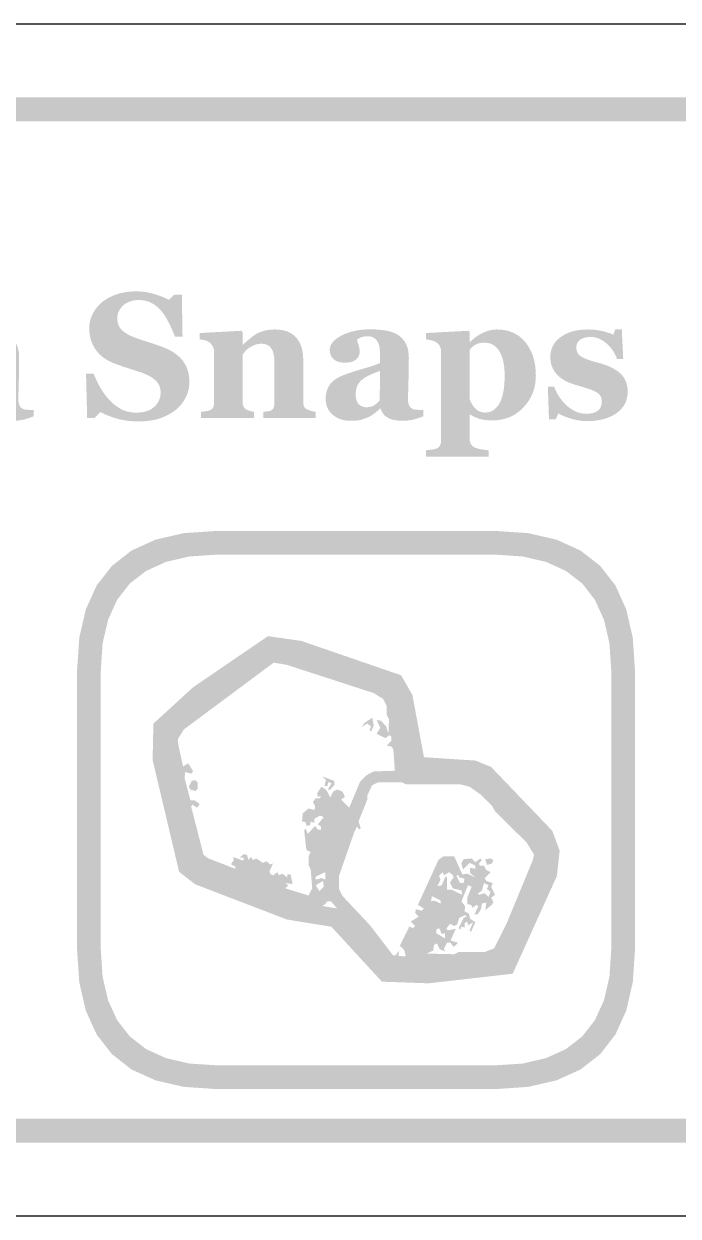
# Model space of a CAD drawing. Header units: millimetres. Extents: x 6 to 297, y 55 to 451.
# Drawn here: x 42.8 to 53.83, y 293.16 to 313.24 of the extents above; entities that cross this region are included whole.
import ezdxf

# ---------------------------------------------------------------- set-up
doc = ezdxf.new("R2010")
doc.units = ezdxf.units.MM
doc.layers.add('CUT', color=1, linetype='Continuous')
doc.layers.add('RASTER', color=7, linetype='Continuous')

msp = doc.modelspace()

# ---------------------------------------------------------------- hatches: boundary and pattern name
at = {"layer": 'RASTER'}
h = msp.add_hatch(color=7, dxfattribs=at)
h.paths.add_polyline_path([(7.2, 309.8), (7.234, 310.316), (7.337, 310.763), (7.509, 311.141), (7.75, 311.45), (8.059, 311.691), (8.438, 311.863), (8.884, 311.966), (9.4, 312), (66.6, 312), (67.116, 311.966), (67.563, 311.863), (67.941, 311.691), (68.25, 311.45), (68.491, 311.141), (68.663, 310.763), (68.766, 310.316), (68.8, 309.8), (68.8, 296.6), (68.766, 296.084), (68.663, 295.638), (68.491, 295.259), (68.25, 294.95), (67.941, 294.709), (67.563, 294.537), (67.116, 294.434), (66.6, 294.4), (9.4, 294.4), (8.884, 294.434), (8.438, 294.537), (8.059, 294.709), (7.75, 294.95), (7.509, 295.259), (7.337, 295.638), (7.234, 296.084), (7.2, 296.6)])
h.paths.add_polyline_path([(7.6, 309.8), (7.6, 296.6), (7.628, 296.178), (7.712, 295.813), (7.853, 295.503), (8.05, 295.25), (8.303, 295.053), (8.612, 294.912), (8.978, 294.828), (9.4, 294.8), (66.6, 294.8), (67.022, 294.828), (67.387, 294.912), (67.697, 295.053), (67.95, 295.25), (68.147, 295.503), (68.288, 295.813), (68.372, 296.178), (68.4, 296.6), (68.4, 309.8), (68.372, 310.222), (68.288, 310.588), (68.147, 310.897), (67.95, 311.15), (67.697, 311.347), (67.387, 311.488), (67.022, 311.572), (66.6, 311.6), (9.4, 311.6), (8.978, 311.572), (8.612, 311.488), (8.303, 311.347), (8.05, 311.15), (7.853, 310.897), (7.712, 310.588), (7.628, 310.222), (7.6, 309.8)], flags=0)
for points in [[(44.729, 306.544), (44.682, 306.545), (44.636, 306.547), (44.59, 306.551), (44.545, 306.556), (44.501, 306.563), (44.458, 306.571), (44.416, 306.58), (44.374, 306.591), (44.334, 306.603), (44.295, 306.616), (44.258, 306.629), (44.222, 306.642), (44.188, 306.657), (44.156, 306.671), (44.125, 306.687), (44.095, 306.703), (43.994, 306.6), (43.87, 306.6), (43.851, 307.351), (43.977, 307.351), (43.988, 307.325), (43.999, 307.297), (44.012, 307.27), (44.025, 307.242), (44.039, 307.213), (44.053, 307.184), (44.069, 307.155), (44.085, 307.126), (44.102, 307.097), (44.119, 307.068), (44.137, 307.04), (44.156, 307.013), (44.175, 306.987), (44.195, 306.962), (44.216, 306.937), (44.237, 306.913), (44.26, 306.89), (44.283, 306.867), (44.307, 306.845), (44.332, 306.824), (44.357, 306.805), (44.383, 306.787), (44.41, 306.77), (44.437, 306.754), (44.465, 306.739), (44.495, 306.727), (44.525, 306.716), (44.557, 306.708), (44.59, 306.701), (44.624, 306.696), (44.659, 306.693), (44.696, 306.692), (44.744, 306.694), (44.79, 306.698), (44.832, 306.706), (44.872, 306.717), (44.908, 306.73), (44.942, 306.747), (44.973, 306.767), (45.001, 306.79), (45.026, 306.815), (45.048, 306.842), (45.066, 306.87), (45.081, 306.9), (45.092, 306.931), (45.101, 306.964), (45.106, 306.999), (45.107, 307.035), (45.106, 307.065), (45.102, 307.093), (45.095, 307.121), (45.085, 307.147), (45.072, 307.172), (45.057, 307.196), (45.038, 307.218), (45.017, 307.239), (44.993, 307.26), (44.966, 307.279), (44.936, 307.298), (44.903, 307.316), (44.866, 307.334), (44.827, 307.351), (44.784, 307.367), (44.738, 307.382), (44.708, 307.392), (44.678, 307.402), (44.649, 307.411), (44.62, 307.42), (44.592, 307.429), (44.565, 307.438), (44.538, 307.447), (44.512, 307.455), (44.486, 307.464), (44.461, 307.472), (44.436, 307.481), (44.412, 307.49), (44.388, 307.498), (44.364, 307.507), (44.341, 307.516), (44.318, 307.524), (44.267, 307.546), (44.22, 307.571), (44.176, 307.597), (44.135, 307.626), (44.098, 307.657), (44.064, 307.69), (44.034, 307.725), (44.007, 307.763), (43.983, 307.802), (43.962, 307.843), (43.945, 307.885), (43.93, 307.928), (43.919, 307.971), (43.911, 308.017), (43.906, 308.063), (43.905, 308.11), (43.906, 308.141), (43.908, 308.17), (43.912, 308.2), (43.918, 308.229), (43.925, 308.259), (43.934, 308.287), (43.945, 308.316), (43.958, 308.344), (43.971, 308.372), (43.987, 308.399), (44.004, 308.425), (44.022, 308.45), (44.042, 308.475), (44.064, 308.499), (44.087, 308.523), (44.111, 308.545), (44.136, 308.566), (44.163, 308.585), (44.191, 308.604), (44.222, 308.621), (44.253, 308.638), (44.287, 308.653), (44.322, 308.668), (44.359, 308.682), (44.397, 308.694), (44.436, 308.705), (44.476, 308.714), (44.516, 308.721), (44.558, 308.727), (44.6, 308.731), (44.643, 308.733), (44.687, 308.734), (44.73, 308.734), (44.772, 308.731), (44.814, 308.728), (44.854, 308.722), (44.894, 308.716), (44.934, 308.707), (44.973, 308.698), (45.011, 308.687), (45.047, 308.675), (45.082, 308.663), (45.115, 308.651), (45.146, 308.639), (45.174, 308.627), (45.201, 308.615), (45.225, 308.603), (45.248, 308.591), (45.337, 308.679), (45.465, 308.679), (45.477, 307.97), (45.351, 307.97), (45.339, 307.998), (45.328, 308.027), (45.315, 308.056), (45.303, 308.085), (45.29, 308.114), (45.276, 308.144), (45.262, 308.174), (45.247, 308.203), (45.232, 308.232), (45.217, 308.26), (45.202, 308.287), (45.186, 308.313), (45.171, 308.337), (45.155, 308.36), (45.138, 308.381), (45.122, 308.402), (45.104, 308.422), (45.085, 308.442), (45.065, 308.461), (45.045, 308.478), (45.024, 308.495), (45.002, 308.51), (44.98, 308.524), (44.957, 308.537), (44.933, 308.549), (44.908, 308.559), (44.882, 308.568), (44.855, 308.575), (44.827, 308.581), (44.798, 308.585), (44.768, 308.587), (44.737, 308.588), (44.698, 308.586), (44.661, 308.582), (44.626, 308.575), (44.593, 308.565), (44.562, 308.553), (44.532, 308.538), (44.504, 308.519), (44.478, 308.498), (44.455, 308.475), (44.434, 308.451), (44.417, 308.425), (44.403, 308.398), (44.392, 308.37), (44.384, 308.341), (44.379, 308.31), (44.378, 308.277), (44.379, 308.247), (44.383, 308.218), (44.39, 308.19), (44.4, 308.164), (44.412, 308.139), (44.427, 308.116), (44.445, 308.094), (44.465, 308.074), (44.488, 308.054), (44.515, 308.035), (44.544, 308.017), (44.577, 307.999), (44.612, 307.982), (44.651, 307.966), (44.692, 307.95), (44.737, 307.934), (44.764, 307.925), (44.791, 307.916), (44.819, 307.907), (44.846, 307.898), (44.874, 307.889), (44.902, 307.88), (44.93, 307.87), (44.958, 307.861), (44.986, 307.852), (45.013, 307.843), (45.039, 307.834), (45.065, 307.825), (45.089, 307.817), (45.113, 307.808), (45.136, 307.799), (45.159, 307.791), (45.21, 307.769), (45.259, 307.746), (45.304, 307.721), (45.346, 307.693), (45.384, 307.664), (45.42, 307.633), (45.452, 307.6), (45.482, 307.565), (45.508, 307.527), (45.53, 307.488), (45.549, 307.447), (45.565, 307.403), (45.577, 307.357), (45.585, 307.309), (45.591, 307.259), (45.592, 307.206), (45.591, 307.173), (45.588, 307.14), (45.583, 307.107), (45.577, 307.074), (45.568, 307.041), (45.557, 307.009), (45.544, 306.977), (45.529, 306.946), (45.513, 306.915), (45.495, 306.885), (45.476, 306.857), (45.455, 306.83), (45.433, 306.805), (45.41, 306.781), (45.385, 306.758), (45.359, 306.736), (45.33, 306.714), (45.298, 306.693), (45.266, 306.673), (45.233, 306.655), (45.199, 306.637), (45.163, 306.622), (45.126, 306.607), (45.088, 306.594), (45.049, 306.582), (45.008, 306.572), (44.966, 306.564), (44.922, 306.557), (44.876, 306.551), (44.829, 306.547), (44.78, 306.545), (44.729, 306.544)], [(47.722, 306.6), (46.84, 306.6), (46.84, 306.707), (46.847, 306.708), (46.855, 306.708), (46.863, 306.709), (46.871, 306.71), (46.88, 306.711), (46.889, 306.712), (46.898, 306.713), (46.908, 306.714), (46.917, 306.715), (46.926, 306.717), (46.935, 306.718), (46.943, 306.72), (46.95, 306.722), (46.956, 306.724), (46.962, 306.726), (46.968, 306.729), (46.975, 306.733), (46.982, 306.738), (46.988, 306.743), (46.994, 306.749), (46.999, 306.755), (47.004, 306.761), (47.008, 306.768), (47.012, 306.776), (47.015, 306.784), (47.017, 306.793), (47.02, 306.803), (47.022, 306.814), (47.023, 306.826), (47.024, 306.838), (47.025, 306.852), (47.025, 306.867), (47.025, 307.552), (47.024, 307.588), (47.021, 307.622), (47.017, 307.654), (47.011, 307.683), (47.003, 307.71), (46.994, 307.735), (46.983, 307.757), (46.97, 307.777), (46.955, 307.795), (46.939, 307.81), (46.921, 307.823), (46.902, 307.834), (46.881, 307.842), (46.858, 307.848), (46.834, 307.851), (46.808, 307.852), (46.794, 307.852), (46.779, 307.851), (46.765, 307.85), (46.752, 307.848), (46.738, 307.846), (46.725, 307.843), (46.712, 307.839), (46.699, 307.835), (46.686, 307.83), (46.674, 307.825), (46.661, 307.819), (46.649, 307.813), (46.637, 307.807), (46.624, 307.799), (46.612, 307.792), (46.6, 307.784), (46.59, 307.776), (46.58, 307.769), (46.571, 307.761), (46.562, 307.754), (46.554, 307.746), (46.546, 307.739), (46.539, 307.731), (46.532, 307.724), (46.526, 307.716), (46.52, 307.709), (46.514, 307.701), (46.508, 307.695), (46.503, 307.688), (46.498, 307.682), (46.493, 307.675), (46.489, 307.669), (46.489, 306.883), (46.489, 306.87), (46.49, 306.858), (46.491, 306.847), (46.492, 306.836), (46.494, 306.825), (46.497, 306.815), (46.5, 306.806), (46.503, 306.797), (46.507, 306.789), (46.512, 306.781), (46.517, 306.774), (46.523, 306.767), (46.529, 306.761), (46.536, 306.755), (46.544, 306.75), (46.552, 306.745), (46.558, 306.742), (46.564, 306.739), (46.571, 306.736), (46.578, 306.733), (46.586, 306.73), (46.594, 306.727), (46.602, 306.724), (46.61, 306.722), (46.619, 306.719), (46.628, 306.717), (46.637, 306.715), (46.645, 306.713), (46.654, 306.711), (46.662, 306.709), (46.671, 306.708), (46.679, 306.707), (46.679, 306.6), (45.789, 306.6), (45.789, 306.707), (45.798, 306.708), (45.807, 306.709), (45.816, 306.709), (45.825, 306.71), (45.835, 306.711), (45.844, 306.713), (45.853, 306.714), (45.863, 306.715), (45.872, 306.716), (45.881, 306.718), (45.889, 306.719), (45.897, 306.721), (45.905, 306.723), (45.912, 306.725), (45.92, 306.727), (45.926, 306.729), (45.938, 306.733), (45.948, 306.738), (45.957, 306.743), (45.966, 306.749), (45.973, 306.756), (45.98, 306.763), (45.986, 306.771), (45.991, 306.779), (45.995, 306.787), (45.998, 306.797), (46.001, 306.807), (46.004, 306.818), (46.006, 306.829), (46.007, 306.841), (46.008, 306.853), (46.008, 306.867), (46.008, 307.719), (46.008, 307.73), (46.007, 307.742), (46.005, 307.753), (46.002, 307.764), (45.999, 307.775), (45.995, 307.786), (45.99, 307.797), (45.985, 307.808), (45.979, 307.819), (45.972, 307.829), (45.965, 307.839), (45.958, 307.848), (45.95, 307.857), (45.941, 307.865), (45.933, 307.873), (45.923, 307.88), (45.917, 307.885), (45.909, 307.889), (45.902, 307.893), (45.893, 307.896), (45.885, 307.9), (45.876, 307.903), (45.867, 307.907), (45.857, 307.91), (45.846, 307.912), (45.836, 307.915), (45.825, 307.917), (45.814, 307.919), (45.803, 307.921), (45.792, 307.923), (45.78, 307.924), (45.768, 307.926), (45.768, 308.033), (46.467, 308.071), (46.489, 308.049), (46.489, 307.836), (46.495, 307.836), (46.505, 307.846), (46.516, 307.856), (46.528, 307.866), (46.54, 307.877), (46.553, 307.888), (46.566, 307.899), (46.58, 307.912), (46.594, 307.924), (46.609, 307.937), (46.623, 307.949), (46.637, 307.96), (46.651, 307.971), (46.664, 307.981), (46.677, 307.99), (46.69, 307.999), (46.703, 308.008), (46.717, 308.016), (46.732, 308.025), (46.748, 308.033), (46.765, 308.04), (46.784, 308.048), (46.803, 308.055), (46.823, 308.061), (46.845, 308.068), (46.867, 308.074), (46.889, 308.079), (46.912, 308.083), (46.936, 308.086), (46.959, 308.089), (46.983, 308.091), (47.008, 308.092), (47.032, 308.093), (47.09, 308.091), (47.144, 308.084), (47.195, 308.074), (47.241, 308.059), (47.284, 308.04), (47.323, 308.016), (47.359, 307.989), (47.39, 307.957), (47.418, 307.922), (47.443, 307.884), (47.463, 307.843), (47.48, 307.8), (47.493, 307.753), (47.502, 307.704), (47.508, 307.652), (47.51, 307.598), (47.51, 306.88), (47.51, 306.867), (47.511, 306.854), (47.512, 306.842), (47.514, 306.831), (47.516, 306.821), (47.519, 306.811), (47.522, 306.802), (47.526, 306.793), (47.53, 306.786), (47.536, 306.778), (47.542, 306.771), (47.549, 306.764), (47.557, 306.758), (47.566, 306.752), (47.575, 306.747), (47.586, 306.742), (47.592, 306.74), (47.598, 306.737), (47.605, 306.734), (47.612, 306.732), (47.62, 306.729), (47.627, 306.727), (47.635, 306.724), (47.644, 306.722), (47.653, 306.719), (47.662, 306.717), (47.671, 306.715), (47.681, 306.713), (47.691, 306.711), (47.701, 306.709), (47.711, 306.708), (47.722, 306.707)], [(52.297, 306.55), (52.261, 306.551), (52.226, 306.553), (52.191, 306.556), (52.156, 306.561), (52.122, 306.567), (52.087, 306.574), (52.053, 306.582), (52.019, 306.592), (51.986, 306.602), (51.955, 306.613), (51.926, 306.624), (51.899, 306.635), (51.874, 306.646), (51.85, 306.657), (51.829, 306.669), (51.809, 306.681), (51.765, 306.581), (51.651, 306.581), (51.632, 307.127), (51.739, 307.127), (51.745, 307.111), (51.752, 307.093), (51.759, 307.076), (51.768, 307.057), (51.778, 307.038), (51.788, 307.019), (51.8, 306.999), (51.812, 306.979), (51.825, 306.958), (51.839, 306.938), (51.853, 306.919), (51.867, 306.9), (51.882, 306.882), (51.897, 306.864), (51.913, 306.847), (51.929, 306.83), (51.947, 306.814), (51.965, 306.798), (51.984, 306.783), (52.003, 306.769), (52.023, 306.756), (52.044, 306.743), (52.065, 306.73), (52.087, 306.719), (52.109, 306.708), (52.132, 306.699), (52.155, 306.691), (52.178, 306.685), (52.202, 306.68), (52.227, 306.676), (52.251, 306.674), (52.276, 306.673), (52.309, 306.674), (52.339, 306.676), (52.367, 306.681), (52.393, 306.686), (52.416, 306.694), (52.438, 306.702), (52.457, 306.713), (52.475, 306.725), (52.49, 306.739), (52.503, 306.755), (52.515, 306.772), (52.524, 306.791), (52.531, 306.812), (52.536, 306.835), (52.539, 306.859), (52.54, 306.886), (52.54, 306.9), (52.538, 306.914), (52.536, 306.927), (52.533, 306.939), (52.529, 306.951), (52.524, 306.962), (52.518, 306.972), (52.511, 306.982), (52.503, 306.992), (52.495, 307.001), (52.486, 307.009), (52.476, 307.018), (52.466, 307.026), (52.454, 307.034), (52.443, 307.041), (52.43, 307.048), (52.416, 307.055), (52.401, 307.062), (52.386, 307.069), (52.37, 307.075), (52.354, 307.081), (52.338, 307.087), (52.322, 307.093), (52.305, 307.098), (52.287, 307.103), (52.269, 307.109), (52.249, 307.115), (52.229, 307.121), (52.207, 307.127), (52.185, 307.134), (52.162, 307.141), (52.137, 307.148), (52.113, 307.155), (52.089, 307.163), (52.067, 307.17), (52.045, 307.177), (52.024, 307.185), (52.004, 307.192), (51.985, 307.2), (51.967, 307.207), (51.949, 307.215), (51.931, 307.224), (51.913, 307.235), (51.894, 307.246), (51.876, 307.258), (51.857, 307.272), (51.838, 307.286), (51.819, 307.302), (51.803, 307.316), (51.788, 307.332), (51.774, 307.348), (51.76, 307.365), (51.747, 307.382), (51.735, 307.401), (51.724, 307.42), (51.714, 307.439), (51.705, 307.46), (51.697, 307.482), (51.69, 307.504), (51.684, 307.528), (51.68, 307.552), (51.677, 307.578), (51.675, 307.604), (51.674, 307.631), (51.677, 307.682), (51.685, 307.73), (51.699, 307.775), (51.718, 307.818), (51.742, 307.859), (51.772, 307.897), (51.807, 307.932), (51.848, 307.965), (51.893, 307.995), (51.941, 308.021), (51.993, 308.043), (52.048, 308.061), (52.107, 308.075), (52.169, 308.085), (52.234, 308.091), (52.303, 308.093), (52.336, 308.092), (52.368, 308.091), (52.4, 308.089), (52.431, 308.086), (52.461, 308.082), (52.491, 308.077), (52.52, 308.072), (52.548, 308.066), (52.576, 308.059), (52.602, 308.052), (52.627, 308.045), (52.651, 308.037), (52.674, 308.03), (52.696, 308.022), (52.717, 308.014), (52.736, 308.006), (52.767, 308.093), (52.878, 308.093), (52.902, 307.593), (52.798, 307.593), (52.784, 307.631), (52.768, 307.667), (52.749, 307.702), (52.728, 307.735), (52.705, 307.767), (52.68, 307.798), (52.652, 307.828), (52.622, 307.856), (52.591, 307.882), (52.559, 307.904), (52.526, 307.923), (52.493, 307.939), (52.459, 307.951), (52.425, 307.96), (52.39, 307.965), (52.354, 307.967), (52.327, 307.966), (52.301, 307.964), (52.276, 307.96), (52.253, 307.955), (52.232, 307.948), (52.212, 307.94), (52.194, 307.931), (52.177, 307.92), (52.162, 307.908), (52.149, 307.894), (52.137, 307.88), (52.128, 307.864), (52.121, 307.847), (52.116, 307.829), (52.113, 307.81), (52.112, 307.789), (52.114, 307.763), (52.118, 307.738), (52.126, 307.715), (52.136, 307.694), (52.149, 307.674), (52.165, 307.657), (52.185, 307.642), (52.207, 307.628), (52.232, 307.616), (52.259, 307.604), (52.288, 307.592), (52.32, 307.58), (52.354, 307.568), (52.391, 307.557), (52.43, 307.546), (52.471, 307.535), (52.535, 307.517), (52.594, 307.498), (52.648, 307.477), (52.698, 307.455), (52.744, 307.431), (52.785, 307.406), (52.822, 307.379), (52.855, 307.351), (52.883, 307.321), (52.908, 307.289), (52.929, 307.254), (52.946, 307.218), (52.959, 307.18), (52.969, 307.14), (52.975, 307.098), (52.977, 307.054), (52.974, 306.996), (52.965, 306.941), (52.95, 306.889), (52.93, 306.841), (52.903, 306.796), (52.871, 306.755), (52.832, 306.717), (52.788, 306.682), (52.739, 306.651), (52.687, 306.624), (52.631, 306.602), (52.571, 306.583), (52.508, 306.569), (52.441, 306.558), (52.371, 306.552), (52.297, 306.55)]]:
    msp.add_hatch(color=7, dxfattribs=at).paths.add_polyline_path(points)
h = msp.add_hatch(color=7, dxfattribs=at)
h.paths.add_polyline_path([(42.967, 306.631), (42.951, 306.624), (42.934, 306.617), (42.916, 306.611), (42.897, 306.604), (42.878, 306.598), (42.857, 306.591), (42.837, 306.585), (42.815, 306.579), (42.793, 306.574), (42.77, 306.569), (42.748, 306.565), (42.724, 306.562), (42.701, 306.559), (42.677, 306.558), (42.653, 306.556), (42.629, 306.556), (42.585, 306.557), (42.545, 306.559), (42.507, 306.564), (42.473, 306.569), (42.441, 306.577), (42.412, 306.586), (42.386, 306.597), (42.364, 306.61), (42.343, 306.624), (42.325, 306.639), (42.308, 306.656), (42.292, 306.675), (42.279, 306.694), (42.267, 306.716), (42.257, 306.738), (42.248, 306.763), (42.239, 306.763), (42.227, 306.75), (42.215, 306.739), (42.202, 306.727), (42.19, 306.716), (42.178, 306.706), (42.167, 306.696), (42.155, 306.687), (42.143, 306.678), (42.132, 306.669), (42.12, 306.661), (42.108, 306.653), (42.096, 306.645), (42.083, 306.638), (42.07, 306.631), (42.058, 306.624), (42.044, 306.618), (42.027, 306.61), (42.01, 306.603), (41.994, 306.596), (41.977, 306.59), (41.96, 306.584), (41.944, 306.579), (41.928, 306.574), (41.912, 306.57), (41.895, 306.566), (41.877, 306.563), (41.857, 306.561), (41.836, 306.558), (41.812, 306.557), (41.788, 306.556), (41.762, 306.555), (41.734, 306.555), (41.692, 306.556), (41.652, 306.561), (41.613, 306.569), (41.576, 306.58), (41.541, 306.594), (41.507, 306.611), (41.475, 306.631), (41.444, 306.655), (41.416, 306.681), (41.391, 306.709), (41.371, 306.739), (41.354, 306.772), (41.341, 306.806), (41.331, 306.842), (41.326, 306.88), (41.324, 306.921), (41.324, 306.944), (41.325, 306.967), (41.327, 306.988), (41.33, 307.009), (41.334, 307.029), (41.339, 307.048), (41.344, 307.066), (41.35, 307.083), (41.357, 307.099), (41.365, 307.115), (41.373, 307.13), (41.382, 307.145), (41.392, 307.16), (41.402, 307.174), (41.413, 307.188), (41.425, 307.201), (41.436, 307.212), (41.448, 307.223), (41.46, 307.233), (41.472, 307.243), (41.485, 307.253), (41.499, 307.262), (41.512, 307.27), (41.527, 307.278), (41.541, 307.286), (41.556, 307.293), (41.572, 307.301), (41.587, 307.308), (41.603, 307.315), (41.62, 307.322), (41.636, 307.329), (41.653, 307.335), (41.687, 307.347), (41.723, 307.36), (41.76, 307.372), (41.798, 307.385), (41.839, 307.397), (41.881, 307.41), (41.924, 307.423), (41.97, 307.436), (42.014, 307.449), (42.056, 307.461), (42.094, 307.473), (42.129, 307.485), (42.162, 307.496), (42.191, 307.508), (42.216, 307.518), (42.239, 307.529), (42.239, 307.669), (42.239, 307.679), (42.239, 307.689), (42.238, 307.7), (42.238, 307.712), (42.237, 307.724), (42.236, 307.737), (42.235, 307.751), (42.233, 307.766), (42.232, 307.781), (42.23, 307.795), (42.227, 307.808), (42.224, 307.821), (42.221, 307.834), (42.217, 307.845), (42.213, 307.857), (42.208, 307.867), (42.203, 307.879), (42.197, 307.89), (42.19, 307.9), (42.182, 307.91), (42.174, 307.92), (42.165, 307.929), (42.155, 307.938), (42.144, 307.946), (42.133, 307.954), (42.12, 307.96), (42.107, 307.966), (42.093, 307.97), (42.078, 307.974), (42.062, 307.976), (42.046, 307.978), (42.028, 307.978), (42.013, 307.978), (41.997, 307.977), (41.983, 307.976), (41.969, 307.974), (41.956, 307.971), (41.944, 307.968), (41.932, 307.964), (41.921, 307.96), (41.91, 307.956), (41.9, 307.951), (41.891, 307.946), (41.882, 307.942), (41.873, 307.937), (41.865, 307.932), (41.858, 307.928), (41.851, 307.923), (41.852, 307.915), (41.854, 307.906), (41.857, 307.896), (41.859, 307.886), (41.863, 307.874), (41.867, 307.862), (41.871, 307.848), (41.876, 307.833), (41.881, 307.818), (41.885, 307.804), (41.888, 307.789), (41.891, 307.774), (41.894, 307.76), (41.895, 307.746), (41.896, 307.732), (41.896, 307.718), (41.896, 307.711), (41.896, 307.704), (41.895, 307.697), (41.893, 307.69), (41.891, 307.682), (41.889, 307.673), (41.886, 307.665), (41.883, 307.655), (41.88, 307.646), (41.876, 307.638), (41.872, 307.63), (41.867, 307.622), (41.862, 307.615), (41.857, 307.608), (41.851, 307.602), (41.845, 307.596), (41.837, 307.589), (41.828, 307.582), (41.819, 307.576), (41.81, 307.57), (41.8, 307.565), (41.79, 307.56), (41.78, 307.555), (41.77, 307.551), (41.759, 307.547), (41.746, 307.544), (41.732, 307.541), (41.717, 307.539), (41.7, 307.537), (41.682, 307.536), (41.663, 307.535), (41.642, 307.535), (41.612, 307.535), (41.584, 307.538), (41.558, 307.543), (41.534, 307.549), (41.511, 307.558), (41.491, 307.568), (41.472, 307.58), (41.456, 307.594), (41.441, 307.609), (41.428, 307.626), (41.417, 307.643), (41.408, 307.662), (41.401, 307.682), (41.397, 307.703), (41.394, 307.725), (41.393, 307.748), (41.394, 307.769), (41.397, 307.788), (41.402, 307.808), (41.409, 307.826), (41.418, 307.844), (41.429, 307.862), (41.442, 307.879), (41.458, 307.896), (41.475, 307.912), (41.492, 307.927), (41.511, 307.941), (41.53, 307.955), (41.55, 307.968), (41.572, 307.981), (41.594, 307.992), (41.617, 308.003), (41.64, 308.014), (41.665, 308.024), (41.69, 308.033), (41.716, 308.042), (41.743, 308.051), (41.771, 308.058), (41.8, 308.065), (41.829, 308.071), (41.859, 308.077), (41.888, 308.082), (41.917, 308.086), (41.945, 308.09), (41.972, 308.092), (41.999, 308.094), (42.026, 308.095), (42.052, 308.096), (42.087, 308.095), (42.121, 308.095), (42.155, 308.093), (42.188, 308.091), (42.22, 308.089), (42.252, 308.086), (42.282, 308.083), (42.313, 308.079), (42.342, 308.074), (42.37, 308.068), (42.398, 308.061), (42.425, 308.053), (42.452, 308.044), (42.477, 308.033), (42.502, 308.022), (42.526, 308.009), (42.548, 307.996), (42.569, 307.981), (42.589, 307.964), (42.608, 307.946), (42.625, 307.927), (42.642, 307.906), (42.657, 307.884), (42.671, 307.86), (42.683, 307.835), (42.694, 307.808), (42.703, 307.779), (42.711, 307.748), (42.717, 307.716), (42.721, 307.681), (42.723, 307.645), (42.724, 307.606), (42.724, 307.564), (42.724, 307.52), (42.723, 307.474), (42.722, 307.425), (42.722, 307.375), (42.72, 307.323), (42.719, 307.27), (42.718, 307.214), (42.716, 307.159), (42.715, 307.11), (42.714, 307.065), (42.713, 307.026), (42.712, 306.991), (42.711, 306.961), (42.711, 306.935), (42.711, 306.915), (42.711, 306.899), (42.712, 306.884), (42.714, 306.869), (42.716, 306.856), (42.719, 306.843), (42.722, 306.832), (42.726, 306.821), (42.731, 306.811), (42.736, 306.802), (42.742, 306.793), (42.749, 306.785), (42.756, 306.778), (42.764, 306.771), (42.772, 306.765), (42.782, 306.759), (42.792, 306.754), (42.798, 306.751), (42.806, 306.749), (42.814, 306.746), (42.824, 306.744), (42.834, 306.743), (42.845, 306.742), (42.857, 306.741), (42.87, 306.74), (42.883, 306.739), (42.896, 306.739), (42.909, 306.739), (42.921, 306.738), (42.933, 306.738), (42.945, 306.738), (42.956, 306.738), (42.967, 306.738)])
h.paths.add_polyline_path([(42.239, 307.394), (42.219, 307.387), (42.198, 307.38), (42.178, 307.372), (42.158, 307.364), (42.137, 307.356), (42.117, 307.348), (42.097, 307.339), (42.077, 307.33), (42.057, 307.321), (42.038, 307.312), (42.02, 307.303), (42.003, 307.293), (41.987, 307.284), (41.972, 307.274), (41.958, 307.265), (41.945, 307.255), (41.932, 307.244), (41.919, 307.233), (41.907, 307.221), (41.896, 307.208), (41.886, 307.195), (41.877, 307.18), (41.868, 307.166), (41.86, 307.15), (41.853, 307.134), (41.846, 307.117), (41.841, 307.099), (41.837, 307.081), (41.833, 307.062), (41.831, 307.042), (41.83, 307.021), (41.829, 307), (41.83, 306.972), (41.832, 306.947), (41.836, 306.923), (41.842, 306.901), (41.849, 306.882), (41.858, 306.864), (41.869, 306.848), (41.881, 306.834), (41.894, 306.822), (41.909, 306.812), (41.924, 306.803), (41.939, 306.796), (41.956, 306.79), (41.973, 306.786), (41.991, 306.784), (42.009, 306.783), (42.029, 306.784), (42.048, 306.785), (42.066, 306.788), (42.083, 306.791), (42.099, 306.796), (42.114, 306.802), (42.128, 306.808), (42.142, 306.816), (42.155, 306.825), (42.167, 306.834), (42.179, 306.843), (42.191, 306.853), (42.202, 306.863), (42.213, 306.874), (42.223, 306.886), (42.233, 306.897)], flags=0)
h = msp.add_hatch(color=7, dxfattribs=at)
h.paths.add_polyline_path([(49.533, 306.631), (49.516, 306.624), (49.499, 306.617), (49.481, 306.611), (49.462, 306.604), (49.443, 306.598), (49.423, 306.591), (49.402, 306.585), (49.38, 306.579), (49.358, 306.574), (49.336, 306.569), (49.313, 306.565), (49.29, 306.562), (49.267, 306.559), (49.243, 306.558), (49.219, 306.556), (49.194, 306.556), (49.151, 306.557), (49.11, 306.559), (49.073, 306.564), (49.038, 306.569), (49.006, 306.577), (48.978, 306.586), (48.952, 306.597), (48.929, 306.61), (48.909, 306.624), (48.89, 306.639), (48.873, 306.656), (48.858, 306.675), (48.844, 306.694), (48.832, 306.716), (48.822, 306.738), (48.813, 306.763), (48.805, 306.763), (48.792, 306.75), (48.78, 306.739), (48.768, 306.727), (48.756, 306.716), (48.744, 306.706), (48.732, 306.696), (48.72, 306.687), (48.709, 306.678), (48.697, 306.669), (48.685, 306.661), (48.673, 306.653), (48.661, 306.645), (48.648, 306.638), (48.636, 306.631), (48.623, 306.624), (48.61, 306.618), (48.593, 306.61), (48.576, 306.603), (48.559, 306.596), (48.542, 306.59), (48.526, 306.584), (48.509, 306.579), (48.493, 306.574), (48.477, 306.57), (48.461, 306.566), (48.442, 306.563), (48.422, 306.561), (48.401, 306.558), (48.378, 306.557), (48.353, 306.556), (48.327, 306.555), (48.299, 306.555), (48.258, 306.556), (48.217, 306.561), (48.179, 306.569), (48.142, 306.58), (48.106, 306.594), (48.072, 306.611), (48.04, 306.631), (48.009, 306.655), (47.981, 306.681), (47.957, 306.709), (47.936, 306.739), (47.919, 306.772), (47.906, 306.806), (47.897, 306.842), (47.891, 306.88), (47.889, 306.921), (47.89, 306.944), (47.891, 306.967), (47.893, 306.988), (47.896, 307.009), (47.899, 307.029), (47.904, 307.048), (47.909, 307.066), (47.916, 307.083), (47.922, 307.099), (47.93, 307.115), (47.938, 307.13), (47.947, 307.145), (47.957, 307.16), (47.967, 307.174), (47.978, 307.188), (47.99, 307.201), (48.001, 307.212), (48.013, 307.223), (48.025, 307.233), (48.038, 307.243), (48.051, 307.253), (48.064, 307.262), (48.078, 307.27), (48.092, 307.278), (48.107, 307.286), (48.122, 307.293), (48.137, 307.301), (48.153, 307.308), (48.169, 307.315), (48.185, 307.322), (48.202, 307.329), (48.219, 307.335), (48.253, 307.347), (48.288, 307.36), (48.325, 307.372), (48.364, 307.385), (48.404, 307.397), (48.446, 307.41), (48.49, 307.423), (48.535, 307.436), (48.58, 307.449), (48.621, 307.461), (48.66, 307.473), (48.695, 307.485), (48.727, 307.496), (48.756, 307.508), (48.782, 307.518), (48.805, 307.529), (48.805, 307.669), (48.805, 307.679), (48.804, 307.689), (48.804, 307.7), (48.803, 307.712), (48.802, 307.724), (48.801, 307.737), (48.8, 307.751), (48.799, 307.766), (48.797, 307.781), (48.795, 307.795), (48.793, 307.808), (48.79, 307.821), (48.786, 307.834), (48.783, 307.845), (48.778, 307.857), (48.774, 307.867), (48.768, 307.879), (48.762, 307.89), (48.755, 307.9), (48.748, 307.91), (48.739, 307.92), (48.73, 307.929), (48.72, 307.938), (48.709, 307.946), (48.698, 307.954), (48.686, 307.96), (48.673, 307.966), (48.659, 307.97), (48.644, 307.974), (48.628, 307.976), (48.611, 307.978), (48.594, 307.978), (48.578, 307.978), (48.563, 307.977), (48.548, 307.976), (48.535, 307.974), (48.521, 307.971), (48.509, 307.968), (48.497, 307.964), (48.486, 307.96), (48.476, 307.956), (48.466, 307.951), (48.456, 307.946), (48.447, 307.942), (48.439, 307.937), (48.431, 307.932), (48.423, 307.928), (48.417, 307.923), (48.418, 307.915), (48.42, 307.906), (48.422, 307.896), (48.425, 307.886), (48.428, 307.874), (48.432, 307.862), (48.437, 307.848), (48.441, 307.833), (48.446, 307.818), (48.45, 307.804), (48.454, 307.789), (48.457, 307.774), (48.459, 307.76), (48.461, 307.746), (48.462, 307.732), (48.462, 307.718), (48.462, 307.711), (48.461, 307.704), (48.46, 307.697), (48.459, 307.69), (48.457, 307.682), (48.454, 307.673), (48.452, 307.665), (48.449, 307.655), (48.445, 307.646), (48.441, 307.638), (48.437, 307.63), (48.433, 307.622), (48.428, 307.615), (48.422, 307.608), (48.417, 307.602), (48.411, 307.596), (48.402, 307.589), (48.393, 307.582), (48.384, 307.576), (48.375, 307.57), (48.365, 307.565), (48.356, 307.56), (48.346, 307.555), (48.335, 307.551), (48.324, 307.547), (48.312, 307.544), (48.298, 307.541), (48.282, 307.539), (48.266, 307.537), (48.247, 307.536), (48.228, 307.535), (48.207, 307.535), (48.177, 307.535), (48.149, 307.538), (48.123, 307.543), (48.099, 307.549), (48.077, 307.558), (48.056, 307.568), (48.038, 307.58), (48.021, 307.594), (48.006, 307.609), (47.993, 307.626), (47.983, 307.643), (47.974, 307.662), (47.967, 307.682), (47.962, 307.703), (47.959, 307.725), (47.958, 307.748), (47.959, 307.769), (47.962, 307.788), (47.967, 307.808), (47.974, 307.826), (47.983, 307.844), (47.995, 307.862), (48.008, 307.879), (48.023, 307.896), (48.04, 307.912), (48.058, 307.927), (48.076, 307.941), (48.096, 307.955), (48.116, 307.968), (48.137, 307.981), (48.159, 307.992), (48.182, 308.003), (48.206, 308.014), (48.23, 308.024), (48.255, 308.033), (48.281, 308.042), (48.308, 308.051), (48.336, 308.058), (48.365, 308.065), (48.395, 308.071), (48.424, 308.077), (48.453, 308.082), (48.482, 308.086), (48.51, 308.09), (48.538, 308.092), (48.565, 308.094), (48.591, 308.095), (48.617, 308.096), (48.652, 308.095), (48.687, 308.095), (48.72, 308.093), (48.753, 308.091), (48.786, 308.089), (48.817, 308.086), (48.848, 308.083), (48.878, 308.079), (48.907, 308.074), (48.936, 308.068), (48.964, 308.061), (48.991, 308.053), (49.017, 308.044), (49.043, 308.033), (49.068, 308.022), (49.092, 308.009), (49.114, 307.996), (49.135, 307.981), (49.155, 307.964), (49.173, 307.946), (49.191, 307.927), (49.207, 307.906), (49.222, 307.884), (49.236, 307.86), (49.249, 307.835), (49.259, 307.808), (49.269, 307.779), (49.276, 307.748), (49.282, 307.716), (49.286, 307.681), (49.289, 307.645), (49.29, 307.606), (49.289, 307.564), (49.289, 307.52), (49.289, 307.474), (49.288, 307.425), (49.287, 307.375), (49.286, 307.323), (49.285, 307.27), (49.283, 307.214), (49.281, 307.159), (49.28, 307.11), (49.279, 307.065), (49.278, 307.026), (49.277, 306.991), (49.277, 306.961), (49.276, 306.935), (49.276, 306.915), (49.277, 306.899), (49.278, 306.884), (49.279, 306.869), (49.281, 306.856), (49.284, 306.843), (49.287, 306.832), (49.292, 306.821), (49.296, 306.811), (49.301, 306.802), (49.307, 306.793), (49.314, 306.785), (49.321, 306.778), (49.329, 306.771), (49.338, 306.765), (49.347, 306.759), (49.357, 306.754), (49.364, 306.751), (49.371, 306.749), (49.38, 306.746), (49.389, 306.744), (49.399, 306.743), (49.41, 306.742), (49.422, 306.741), (49.435, 306.74), (49.449, 306.739), (49.461, 306.739), (49.474, 306.739), (49.486, 306.738), (49.498, 306.738), (49.51, 306.738), (49.522, 306.738), (49.533, 306.738)])
h.paths.add_polyline_path([(48.805, 307.394), (48.784, 307.387), (48.764, 307.38), (48.743, 307.372), (48.723, 307.364), (48.703, 307.356), (48.682, 307.348), (48.662, 307.339), (48.642, 307.33), (48.622, 307.321), (48.604, 307.312), (48.586, 307.303), (48.569, 307.293), (48.553, 307.284), (48.538, 307.274), (48.524, 307.265), (48.51, 307.255), (48.497, 307.244), (48.485, 307.233), (48.473, 307.221), (48.462, 307.208), (48.452, 307.195), (48.442, 307.18), (48.433, 307.166), (48.425, 307.15), (48.418, 307.134), (48.412, 307.117), (48.407, 307.099), (48.402, 307.081), (48.399, 307.062), (48.396, 307.042), (48.395, 307.021), (48.395, 307), (48.395, 306.972), (48.398, 306.947), (48.402, 306.923), (48.408, 306.901), (48.415, 306.882), (48.424, 306.864), (48.434, 306.848), (48.447, 306.834), (48.46, 306.822), (48.474, 306.812), (48.489, 306.803), (48.505, 306.796), (48.521, 306.79), (48.538, 306.786), (48.556, 306.784), (48.575, 306.783), (48.594, 306.784), (48.613, 306.785), (48.631, 306.788), (48.648, 306.791), (48.664, 306.796), (48.679, 306.802), (48.694, 306.808), (48.707, 306.816), (48.72, 306.825), (48.732, 306.834), (48.745, 306.843), (48.756, 306.853), (48.767, 306.863), (48.778, 306.874), (48.789, 306.886), (48.799, 306.897)], flags=0)
h = msp.add_hatch(color=7, dxfattribs=at)
h.paths.add_polyline_path([(51.43, 307.313), (51.426, 307.237), (51.417, 307.164), (51.401, 307.094), (51.378, 307.026), (51.349, 306.961), (51.314, 306.899), (51.272, 306.84), (51.223, 306.783), (51.17, 306.731), (51.113, 306.686), (51.053, 306.648), (50.989, 306.617), (50.922, 306.593), (50.852, 306.576), (50.778, 306.565), (50.7, 306.562), (50.666, 306.562), (50.633, 306.564), (50.602, 306.566), (50.573, 306.569), (50.545, 306.573), (50.519, 306.578), (50.494, 306.584), (50.472, 306.59), (50.45, 306.598), (50.43, 306.606), (50.41, 306.614), (50.391, 306.622), (50.374, 306.631), (50.357, 306.64), (50.341, 306.65), (50.327, 306.66), (50.315, 306.66), (50.315, 306.248), (50.315, 306.236), (50.316, 306.224), (50.318, 306.212), (50.321, 306.2), (50.324, 306.19), (50.328, 306.179), (50.332, 306.169), (50.338, 306.159), (50.344, 306.15), (50.35, 306.141), (50.357, 306.133), (50.365, 306.126), (50.373, 306.119), (50.382, 306.113), (50.391, 306.108), (50.401, 306.103), (50.412, 306.099), (50.423, 306.096), (50.436, 306.092), (50.449, 306.088), (50.464, 306.084), (50.479, 306.081), (50.496, 306.077), (50.513, 306.074), (50.531, 306.071), (50.548, 306.068), (50.564, 306.066), (50.58, 306.064), (50.595, 306.062), (50.609, 306.06), (50.622, 306.059), (50.634, 306.058), (50.634, 305.95), (49.577, 305.95), (49.577, 306.058), (49.586, 306.059), (49.596, 306.06), (49.607, 306.061), (49.618, 306.062), (49.63, 306.064), (49.642, 306.065), (49.655, 306.067), (49.669, 306.069), (49.682, 306.071), (49.695, 306.073), (49.707, 306.075), (49.718, 306.077), (49.728, 306.079), (49.737, 306.081), (49.745, 306.084), (49.752, 306.086), (49.764, 306.09), (49.774, 306.095), (49.783, 306.101), (49.792, 306.108), (49.799, 306.115), (49.806, 306.123), (49.811, 306.131), (49.816, 306.141), (49.82, 306.151), (49.824, 306.161), (49.826, 306.171), (49.829, 306.182), (49.831, 306.194), (49.832, 306.205), (49.833, 306.217), (49.833, 306.229), (49.833, 307.728), (49.832, 307.74), (49.83, 307.751), (49.828, 307.763), (49.825, 307.773), (49.822, 307.784), (49.819, 307.794), (49.815, 307.804), (49.81, 307.813), (49.805, 307.822), (49.8, 307.831), (49.794, 307.839), (49.787, 307.847), (49.779, 307.855), (49.771, 307.863), (49.762, 307.87), (49.752, 307.877), (49.745, 307.882), (49.737, 307.886), (49.728, 307.891), (49.718, 307.895), (49.708, 307.899), (49.698, 307.902), (49.687, 307.906), (49.675, 307.909), (49.663, 307.912), (49.651, 307.915), (49.639, 307.917), (49.627, 307.919), (49.615, 307.921), (49.603, 307.923), (49.591, 307.924), (49.58, 307.926), (49.58, 308.033), (50.293, 308.071), (50.315, 308.052), (50.315, 307.889), (50.327, 307.886), (50.351, 307.91), (50.376, 307.932), (50.402, 307.954), (50.429, 307.973), (50.456, 307.992), (50.484, 308.009), (50.512, 308.024), (50.541, 308.038), (50.571, 308.051), (50.6, 308.062), (50.629, 308.072), (50.659, 308.079), (50.688, 308.085), (50.717, 308.089), (50.746, 308.092), (50.775, 308.093), (50.849, 308.089), (50.919, 308.079), (50.984, 308.062), (51.046, 308.039), (51.104, 308.009), (51.158, 307.972), (51.208, 307.928), (51.254, 307.878), (51.295, 307.822), (51.331, 307.762), (51.361, 307.698), (51.386, 307.63), (51.405, 307.557), (51.419, 307.48), (51.427, 307.399), (51.43, 307.313)])
h.paths.add_polyline_path([(50.904, 307.308), (50.904, 307.335), (50.903, 307.362), (50.902, 307.389), (50.9, 307.415), (50.898, 307.441), (50.895, 307.467), (50.891, 307.492), (50.888, 307.518), (50.883, 307.542), (50.878, 307.567), (50.872, 307.59), (50.865, 307.613), (50.858, 307.635), (50.85, 307.656), (50.84, 307.677), (50.831, 307.697), (50.82, 307.716), (50.809, 307.735), (50.797, 307.752), (50.785, 307.768), (50.771, 307.783), (50.757, 307.798), (50.742, 307.811), (50.726, 307.823), (50.709, 307.834), (50.691, 307.844), (50.673, 307.852), (50.654, 307.858), (50.633, 307.863), (50.612, 307.867), (50.59, 307.869), (50.567, 307.87), (50.544, 307.87), (50.522, 307.868), (50.501, 307.865), (50.481, 307.862), (50.463, 307.857), (50.445, 307.851), (50.429, 307.845), (50.415, 307.837), (50.4, 307.829), (50.387, 307.819), (50.374, 307.81), (50.361, 307.799), (50.349, 307.788), (50.337, 307.776), (50.326, 307.764), (50.315, 307.751), (50.315, 306.921), (50.317, 306.913), (50.32, 306.905), (50.324, 306.896), (50.328, 306.887), (50.332, 306.878), (50.337, 306.867), (50.343, 306.857), (50.349, 306.845), (50.355, 306.834), (50.361, 306.823), (50.367, 306.813), (50.374, 306.804), (50.38, 306.795), (50.386, 306.786), (50.392, 306.779), (50.398, 306.771), (50.408, 306.762), (50.417, 306.753), (50.427, 306.745), (50.438, 306.737), (50.448, 306.73), (50.459, 306.724), (50.47, 306.718), (50.482, 306.713), (50.494, 306.708), (50.506, 306.704), (50.518, 306.701), (50.531, 306.699), (50.544, 306.696), (50.557, 306.695), (50.571, 306.694), (50.584, 306.694), (50.62, 306.696), (50.653, 306.704), (50.685, 306.716), (50.715, 306.733), (50.743, 306.755), (50.769, 306.782), (50.794, 306.813), (50.817, 306.85), (50.837, 306.891), (50.855, 306.937), (50.87, 306.987), (50.882, 307.042), (50.892, 307.102), (50.898, 307.166), (50.902, 307.234), (50.904, 307.308)], flags=0)
h = msp.add_hatch(color=7, dxfattribs=at)
h.paths.add_polyline_path([(43.7, 302.35), (43.737, 302.901), (43.847, 303.378), (44.03, 303.782), (44.288, 304.112), (44.618, 304.37), (45.022, 304.553), (45.499, 304.663), (46.05, 304.7), (50.75, 304.7), (51.301, 304.663), (51.778, 304.553), (52.182, 304.37), (52.513, 304.113), (52.77, 303.782), (52.953, 303.378), (53.063, 302.901), (53.1, 302.35), (53.1, 297.65), (53.063, 297.099), (52.953, 296.622), (52.77, 296.218), (52.513, 295.887), (52.182, 295.63), (51.778, 295.447), (51.301, 295.337), (50.75, 295.3), (46.05, 295.3), (45.499, 295.337), (45.022, 295.447), (44.618, 295.63), (44.288, 295.888), (44.03, 296.218), (43.847, 296.622), (43.737, 297.099), (43.7, 297.65)])
h.paths.add_polyline_path([(44.1, 302.35), (44.1, 297.65), (44.13, 297.193), (44.222, 296.797), (44.374, 296.462), (44.588, 296.188), (44.862, 295.974), (45.197, 295.822), (45.593, 295.73), (46.05, 295.7), (50.75, 295.7), (51.207, 295.73), (51.603, 295.822), (51.938, 295.974), (52.213, 296.188), (52.426, 296.462), (52.578, 296.797), (52.67, 297.193), (52.7, 297.65), (52.7, 302.35), (52.67, 302.807), (52.578, 303.203), (52.426, 303.538), (52.213, 303.813), (51.938, 304.026), (51.603, 304.178), (51.207, 304.27), (50.75, 304.3), (46.05, 304.3), (45.593, 304.27), (45.197, 304.178), (44.862, 304.026), (44.587, 303.813), (44.374, 303.538), (44.222, 303.203), (44.13, 302.807), (44.1, 302.35)], flags=0)
h = msp.add_hatch(color=7, dxfattribs=at)
h.paths.add_polyline_path([(46.916, 302.928), (47.48, 302.847), (49.16, 302.269), (49.35, 301.937), (49.545, 300.889), (50.41, 300.833), (50.675, 300.726), (51.708, 299.648), (51.831, 299.313), (51.784, 298.888), (51.04, 297.243), (49.622, 297.081), (48.836, 297.109), (47.985, 298.034), (47.235, 298.156), (45.687, 298.75), (45.419, 298.96), (44.973, 300.841), (44.986, 301.454), (45.657, 302.069)])
h.paths.add_polyline_path([(46.994, 302.593), (45.856, 301.818), (45.303, 301.311), (45.294, 300.876), (45.705, 299.143), (45.847, 299.031), (47.319, 298.467), (48.146, 298.332), (48.981, 297.424), (49.609, 297.401), (50.823, 297.54), (51.471, 298.973), (51.505, 299.273), (51.43, 299.474), (50.491, 300.455), (50.338, 300.517), (49.276, 300.586), (49.045, 301.825), (48.942, 302.006), (47.405, 302.535), (46.994, 302.593)], flags=0)
h = msp.add_hatch(color=7, dxfattribs=at)
h.paths.add_polyline_path([(47.024, 302.691), (47.087, 302.702), (47.6, 302.555), (48.809, 302.152), (49.004, 302.053), (49.139, 301.786), (49.311, 300.639), (50.312, 300.613), (50.47, 300.551), (50.763, 300.294), (50.887, 300.125), (51.422, 299.598), (51.532, 299.451), (51.595, 299.33), (51.595, 299.11), (50.873, 297.45), (50.605, 297.388), (49.726, 297.351), (49.652, 297.314), (48.993, 297.314), (48.725, 297.56), (48.674, 297.655), (48.505, 297.816), (48.454, 297.912), (47.977, 298.461), (47.919, 298.461), (47.867, 298.403), (47.673, 298.304), (47.453, 298.341), (45.914, 298.927), (45.72, 299.026), (45.646, 299.099), (45.547, 299.367), (45.327, 300.466), (45.218, 300.833), (45.181, 301.236), (45.28, 301.43), (45.39, 301.54), (46.709, 302.53)])
h.paths.add_polyline_path([(47.013, 302.482), (45.5, 301.357), (45.401, 301.199), (45.401, 301.126), (45.485, 300.734), (45.573, 300.785), (45.657, 300.65), (45.621, 300.613), (45.522, 300.639), (45.511, 300.54), (45.61, 300.162), (45.683, 300.162), (45.767, 300.1), (45.72, 300.037), (45.646, 300.089), (45.621, 300.063), (45.83, 299.246), (45.914, 299.184), (46.365, 299.011), (46.365, 299.048), (46.291, 299.085), (46.343, 299.158), (46.328, 299.209), (46.5, 299.147), (46.511, 299.195), (46.438, 299.195), (46.5, 299.257), (46.563, 299.246), (46.585, 299.158), (46.636, 299.209), (46.658, 299.158), (46.72, 299.184), (46.83, 299.11), (46.892, 299.136), (46.951, 299.085), (47.002, 299.099), (46.94, 298.964), (46.966, 298.916), (47.002, 298.901), (47.076, 298.953), (47.098, 298.901), (47.16, 298.927), (47.244, 298.865), (47.244, 298.916), (47.296, 298.916), (47.332, 298.755), (47.208, 298.769), (47.259, 298.733), (47.208, 298.681), (47.6, 298.56), (47.662, 298.681), (47.636, 299), (47.6, 299.074), (47.6, 299.22), (47.636, 299.293), (47.563, 299.33), (47.526, 299.66), (47.552, 299.686), (47.589, 299.598), (47.71, 299.733), (47.757, 299.671), (47.809, 299.671), (47.809, 299.722), (47.757, 299.759), (47.856, 299.88), (47.794, 299.906), (47.699, 299.854), (47.699, 299.781), (47.636, 299.807), (47.625, 299.744), (47.563, 299.733), (47.552, 299.796), (47.49, 299.807), (47.501, 299.942), (47.6, 300.026), (47.699, 300.001), (47.71, 300.063), (47.673, 300.136), (47.721, 300.199), (47.794, 300.199), (47.809, 300.235), (47.757, 300.221), (47.746, 300.283), (47.82, 300.393), (47.904, 300.331), (47.966, 300.21), (48.014, 300.309), (48.087, 300.345), (48.175, 300.309), (48.212, 300.221), (48.15, 300.173), (48.285, 300.037), (48.468, 300.477), (48.578, 300.587), (48.699, 300.65), (49.055, 300.661), (49.029, 301.016), (49.004, 301.064), (48.919, 301.089), (48.993, 301.163), (48.993, 301.236), (48.967, 301.262), (48.894, 301.21), (48.747, 301.284), (48.809, 301.383), (48.747, 301.518), (48.82, 301.503), (48.908, 301.408), (48.945, 301.284), (48.956, 301.529), (48.919, 301.602), (48.919, 301.749), (48.857, 301.87), (48.699, 301.969), (47.233, 302.445)], flags=0)
h.paths.add_polyline_path([(48.674, 301.555), (48.699, 301.419), (48.652, 301.32), (48.626, 301.346), (48.652, 301.408), (48.589, 301.456), (48.49, 301.394), (48.542, 301.467)], flags=0)
h.paths.add_polyline_path([(47.831, 300.565), (48.029, 300.492), (48.04, 300.43), (47.955, 300.331), (47.93, 300.356), (47.992, 300.455), (47.93, 300.466), (47.919, 300.404), (47.867, 300.404), (47.893, 300.503)], flags=0)
h.paths.add_polyline_path([(45.632, 300.492), (45.694, 300.503), (45.731, 300.466), (45.731, 300.356), (45.694, 300.32), (45.61, 300.345), (45.584, 300.393)], flags=0)
h.paths.add_polyline_path([(48.773, 300.466), (48.674, 300.419), (48.589, 300.246), (48.589, 300.173), (48.443, 299.807), (48.479, 299.697), (48.454, 299.671), (48.417, 299.722), (48.369, 299.623), (48.113, 298.89), (48.113, 298.67), (48.175, 298.549), (48.637, 298.058), (49.018, 297.56), (49.055, 297.545), (49.128, 297.633), (49.113, 297.545), (49.212, 297.534), (49.238, 297.545), (49.212, 297.644), (49.139, 297.717), (49.297, 298.036), (49.359, 298.011), (49.396, 298.047), (49.322, 298.121), (49.458, 298.205), (49.396, 298.267), (49.407, 298.33), (49.506, 298.304), (49.542, 298.341), (49.443, 298.403), (49.788, 299.158), (49.872, 299.22), (50.055, 299.22), (50.191, 298.916), (50.275, 298.927), (50.411, 298.865), (50.323, 298.938), (50.323, 299.026), (50.411, 299.011), (50.411, 299.063), (50.312, 299.11), (50.202, 299), (50.176, 299.099), (50.213, 299.173), (50.349, 299.184), (50.411, 299.121), (50.495, 299.184), (50.521, 299.158), (50.47, 299.099), (50.484, 299.063), (50.557, 299.063), (50.594, 298.989), (50.667, 298.953), (50.568, 298.854), (50.594, 298.806), (50.704, 298.769), (50.678, 298.707), (50.741, 298.571), (50.678, 298.524), (50.715, 298.45), (50.689, 298.403), (50.579, 298.315), (50.594, 298.44), (50.521, 298.425), (50.506, 298.33), (50.448, 298.242), (50.396, 298.242), (50.459, 298.377), (50.433, 298.403), (50.36, 298.352), (50.338, 298.403), (50.275, 298.414), (50.275, 298.524), (50.349, 298.707), (50.286, 298.733), (50.176, 298.461), (50.239, 298.377), (50.228, 298.293), (50.301, 298.256), (50.323, 298.168), (50.411, 298.11), (50.338, 297.948), (50.312, 297.974), (50.374, 298.11), (50.286, 298.058), (50.275, 298.121), (50.228, 298.095), (50.228, 298.022), (50.176, 298.036), (50.154, 297.985), (50.129, 298.011), (50.213, 298.183), (50.264, 298.205), (50.239, 298.231), (50.14, 298.183), (50.103, 298.073), (50.055, 298.047), (49.982, 298.084), (49.92, 298), (49.945, 297.974), (50.081, 298), (49.993, 297.802), (50.118, 297.765), (50.044, 297.692), (49.993, 297.765), (49.934, 297.765), (49.883, 297.67), (49.898, 297.619), (49.81, 297.655), (49.762, 297.754), (49.715, 297.728), (49.7, 297.633), (49.59, 297.582), (50.055, 297.571), (50.129, 297.608), (50.568, 297.608), (50.726, 297.67), (50.935, 298.084), (51.375, 299.147), (51.4, 299.246), (51.276, 299.451), (50.741, 299.979), (50.689, 300.074), (50.506, 300.257), (50.312, 300.393), (50.165, 300.43), (49.249, 300.43), (49.176, 300.466)], flags=0)
h.paths.add_polyline_path([(50.579, 299.173), (50.678, 299.184), (50.715, 299.147), (50.689, 299.099), (50.605, 299.074)], flags=0)
h.paths.add_polyline_path([(47.882, 298.953), (47.721, 298.879), (47.721, 298.828), (47.82, 298.854), (47.882, 298.828)], flags=0)
h.paths.add_polyline_path([(49.861, 298.953), (49.799, 298.89), (49.824, 298.828), (49.773, 298.718), (49.846, 298.733), (49.898, 298.865), (49.934, 298.879), (49.934, 298.659), (50.008, 298.659), (50.191, 298.571), (50.176, 298.645), (50.03, 298.681), (49.982, 298.78), (50.044, 298.865), (50.03, 298.901), (49.971, 298.953), (49.883, 298.901)], flags=0)
h.paths.add_polyline_path([(50.118, 298.916), (50.092, 298.89), (50.154, 298.769), (50.213, 298.769), (50.228, 298.843), (50.14, 298.865)], flags=0)
h.paths.add_polyline_path([(47.845, 298.806), (47.721, 298.733), (47.783, 298.634), (47.856, 298.707)], flags=0)
h.paths.add_polyline_path([(50.557, 298.769), (50.521, 298.645), (50.459, 298.597), (50.47, 298.571), (50.568, 298.597), (50.631, 298.535), (50.667, 298.623), (50.605, 298.67), (50.631, 298.733)], flags=0)
h.paths.add_polyline_path([(49.678, 298.549), (49.663, 298.461), (49.715, 298.476), (49.824, 298.425), (49.824, 298.476)], flags=0)
h.paths.add_polyline_path([(49.799, 298.011), (49.751, 297.985), (49.751, 297.926), (49.898, 297.838), (49.898, 297.926), (49.846, 297.912)], flags=0)

# ---------------------------------------------------------------- linework, layer by layer
at = {"layer": 'CUT'}
for points in [[(8.999, 313.24), (67.001, 313.24)], [(67.001, 293.16), (8.999, 293.16)]]:
    msp.add_lwpolyline(points, dxfattribs=at)

doc.saveas('drawing.dxf')
